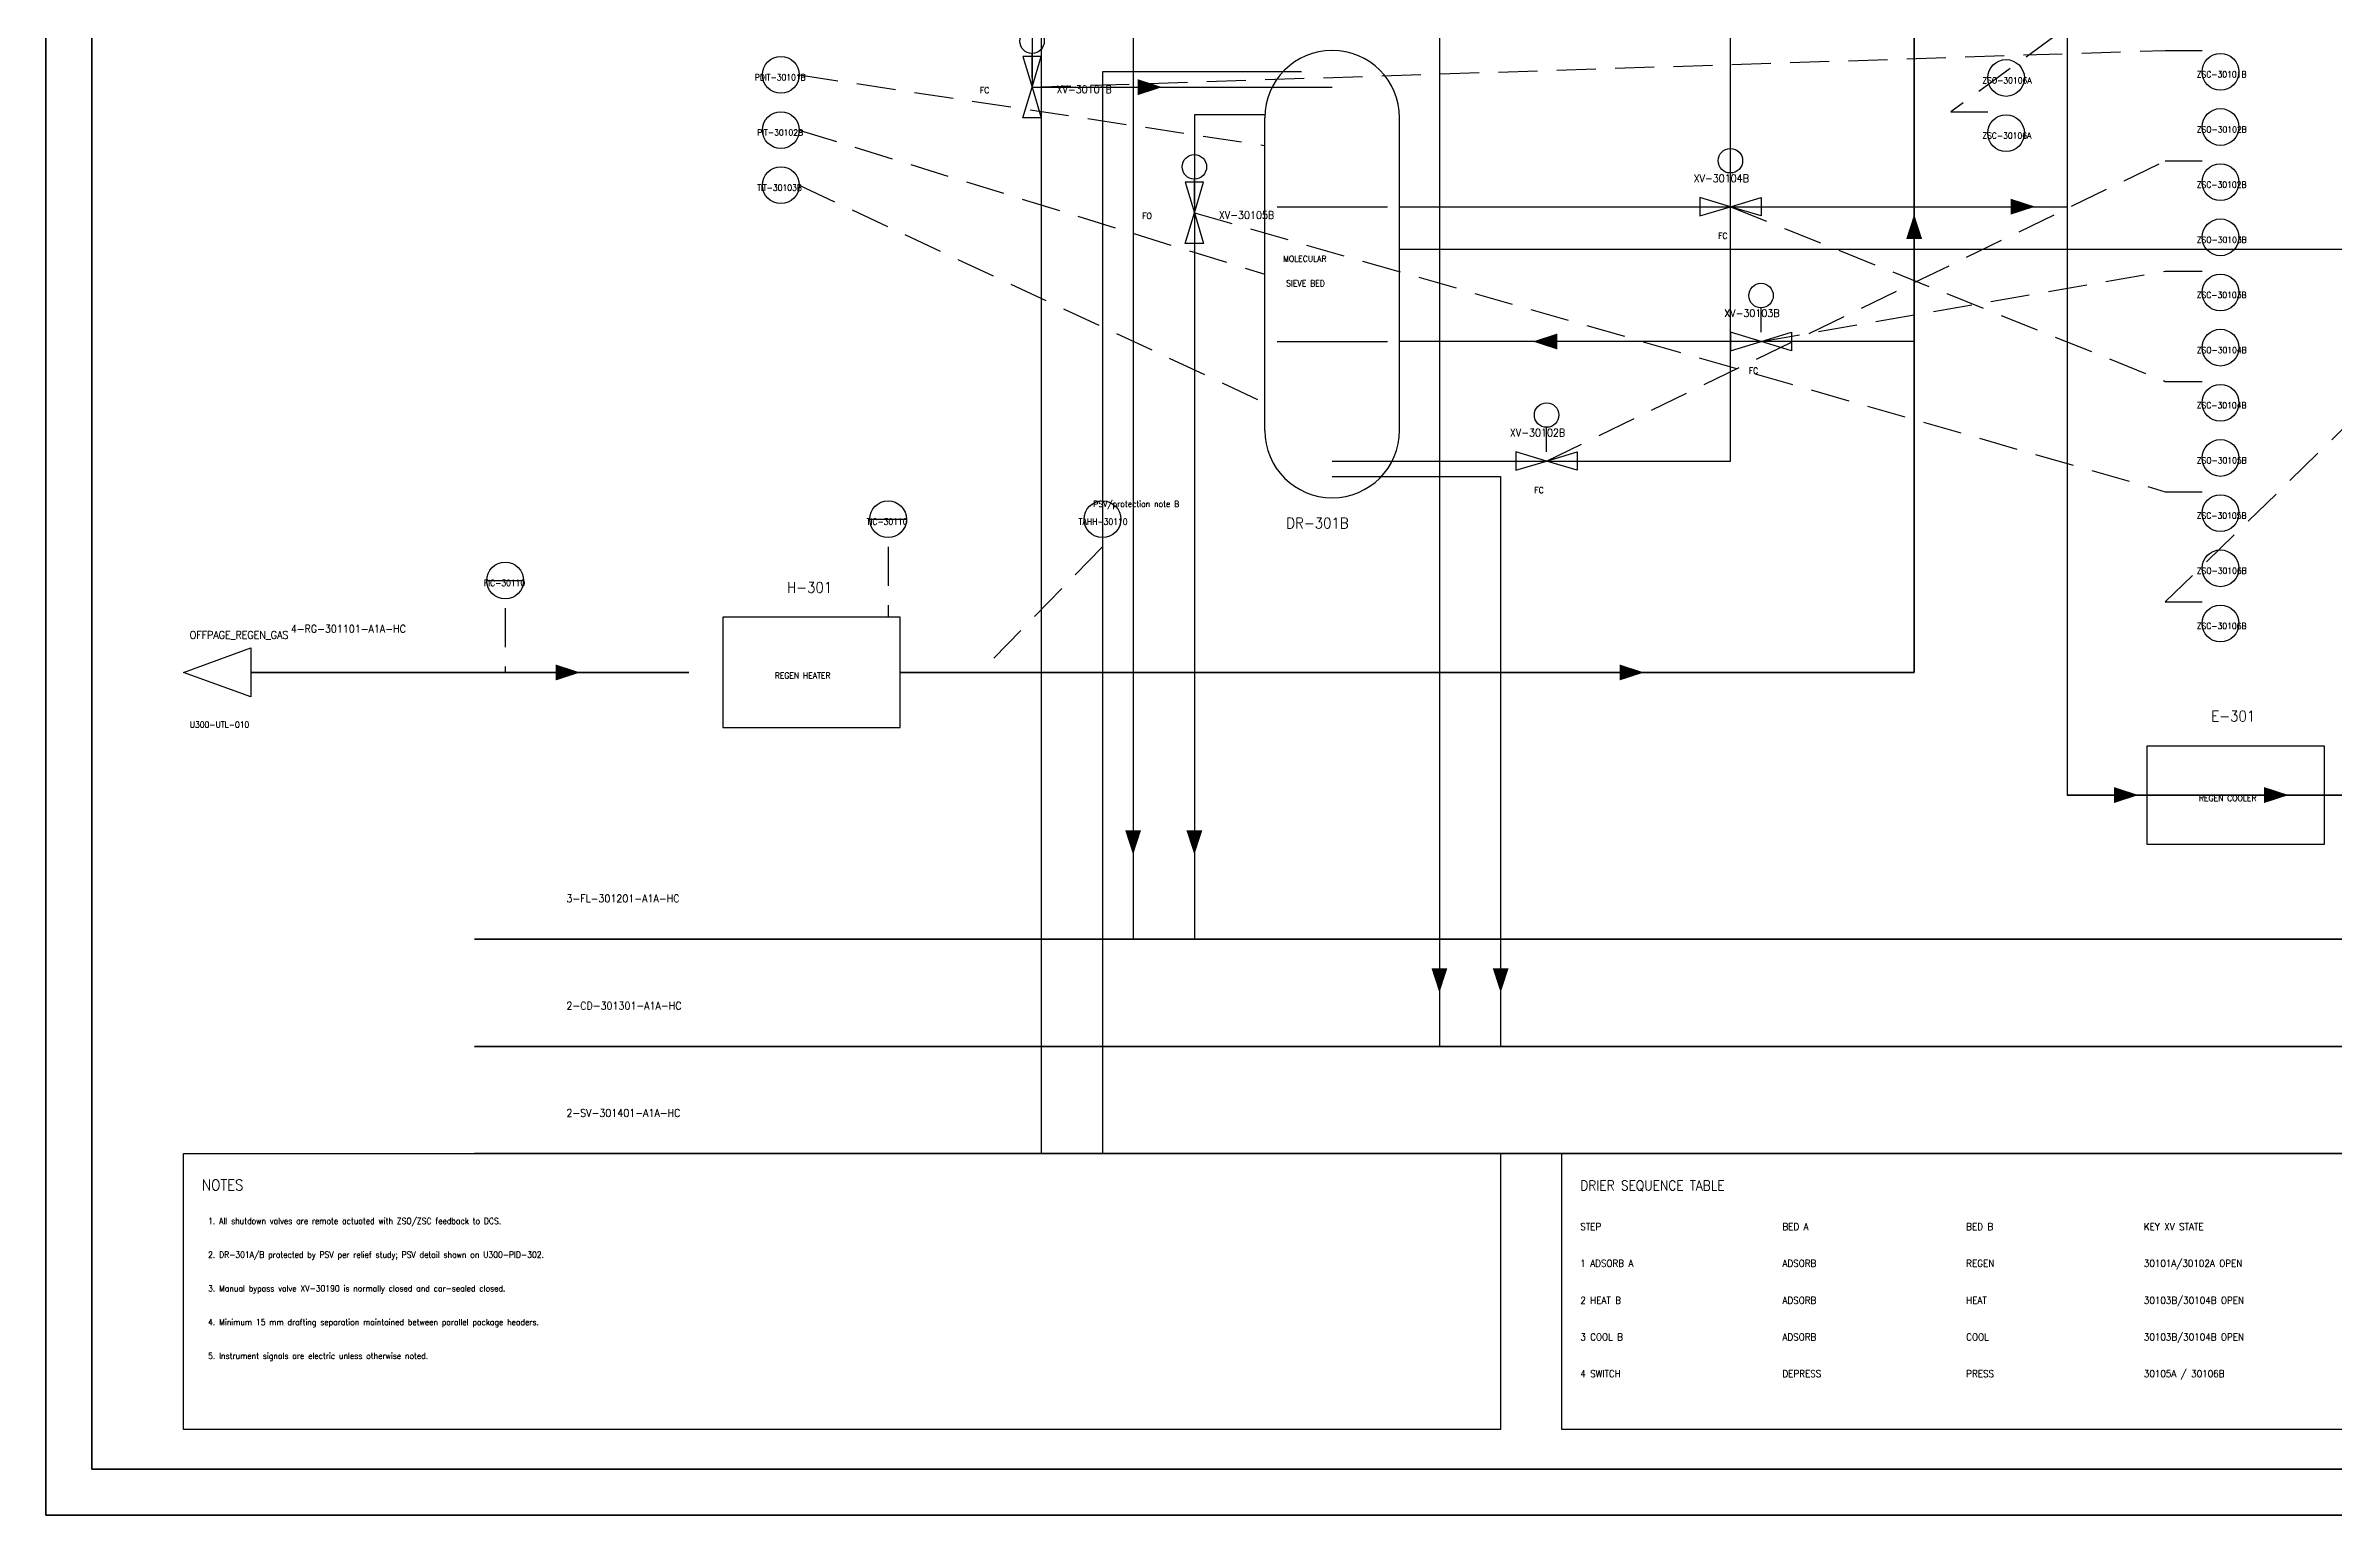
# Model space of a CAD drawing. Header units: metres. Extents: x 10 to 1179, y 10 to 831.
# Drawn here: x 10 to 757, y 10 to 490 of the extents above; entities that cross this region are included whole.
import ezdxf

# ---------------------------------------------------------------- set-up
doc = ezdxf.new("R2010")
doc.units = ezdxf.units.M
doc.linetypes.add('DASHED', pattern=[19.05, 12.7, -6.35])
for name, color, linetype in [('BORDER', 7, 'CONTINUOUS'), ('DRAIN', 7, 'CONTINUOUS'), ('EQUIPMENT', 7, 'CONTINUOUS'), ('FLARE_VENT', 7, 'CONTINUOUS'), ('INSTRUMENT', 7, 'CONTINUOUS'), ('PROCESS', 7, 'CONTINUOUS'), ('REGEN', 7, 'CONTINUOUS'), ('SIGNAL_ELECTRIC', 8, 'CONTINUOUS'), ('TABLE', 8, 'CONTINUOUS'), ('TEXT', 7, 'CONTINUOUS')]:
    doc.layers.add(name, color=color, linetype=linetype)
doc.styles.get("Standard").update_dxf_attribs({"font": 'STANDARD'})

msp = doc.modelspace()

# ---------------------------------------------------------------- linework, layer by layer
at = {"layer": 'BORDER', "lineweight": 35}
for points in [[(10, 10), (1179, 10), (1179, 831), (10, 831), (10, 10)], [(25, 25), (1164, 25), (1164, 816), (25, 816), (25, 25)]]:
    msp.add_lwpolyline(points, dxfattribs=at)
at = {"layer": 'DRAIN', "lineweight": 25}
for points in [[(430, 509), (465, 509), (465, 163)], [(430, 349), (485, 349), (485, 163)]]:
    msp.add_lwpolyline(points, dxfattribs=at)
at = {"layer": 'DRAIN', "lineweight": 35}
msp.add_lwpolyline([(150, 163), (1066, 163)], dxfattribs=at)
at = {"layer": 'DRAIN'}
for points in [[(465, 180.5), (467.6, 188.5), (462.4, 188.5)], [(485, 180.5), (487.6, 188.5), (482.4, 188.5)]]:
    msp.add_solid(points, dxfattribs=at)
at = {"layer": 'EQUIPMENT'}
for p, q in [((408, 364), (408, 466)), ((452, 364), (452, 466)), ((412, 437), (448, 437)), ((412, 393), (448, 393))]:
    msp.add_line(p, q, dxfattribs=at)
for points in [[(231, 267), (289, 267), (289, 303), (231, 303), (231, 267)], [(696, 229), (754, 229), (754, 261), (696, 261), (696, 229)]]:
    msp.add_lwpolyline(points, dxfattribs=at)
for centre, start, end in [((430, 466), 0, 180), ((430, 364), 180, 360)]:
    msp.add_arc(centre, 22, start, end, dxfattribs=at)
at = {"layer": 'FLARE_VENT', "lineweight": 25}
for points in [[(420, 641), (335, 641), (335, 128)], [(408, 627), (365, 627), (365, 198)], [(420, 481), (355, 481), (355, 128)], [(408, 467), (385, 467), (385, 198)]]:
    msp.add_lwpolyline(points, dxfattribs=at)
at = {"layer": 'FLARE_VENT'}
for points in [[(382, 445), (385, 435), (388, 445), (382, 445)], [(382, 425), (385, 435), (388, 425), (382, 425)]]:
    msp.add_lwpolyline(points, dxfattribs=at)
at = {"layer": 'FLARE_VENT', "lineweight": 35}
for points in [[(150, 198), (1066, 198)], [(150, 128), (1066, 128)]]:
    msp.add_lwpolyline(points, dxfattribs=at)
at = {"layer": 'FLARE_VENT'}
for points in [[(365, 225.5), (367.6, 233.5), (362.4, 233.5)], [(385, 225.5), (387.6, 233.5), (382.4, 233.5)]]:
    msp.add_solid(points, dxfattribs=at)
at = {"layer": 'INSTRUMENT'}
for p, q in [((332, 479), (332, 487)), ((385, 438), (385, 446)), ((560, 440), (560, 448)), ((570, 396), (570, 404)), ((500, 357), (500, 365)), ((279, 335), (291, 335)), ((154, 315), (166, 315))]:
    msp.add_line(p, q, dxfattribs=at)
for centre, radius in [((332, 491), 4), ((250, 480), 6), ((720, 481), 6), ((650, 479), 6), ((250, 462), 6), ((650, 461), 6), ((720, 463), 6), ((560, 452), 4), ((250, 444), 6), ((385, 450), 4), ((720, 445), 6), ((720, 427), 6), ((570, 408), 4), ((720, 409), 6), ((720, 391), 6), ((720, 373), 6), ((500, 369), 4), ((720, 355), 6), ((285, 335), 6), ((355, 335), 6), ((720, 337), 6), ((720, 319), 6), ((160, 315), 6), ((720, 301), 6)]:
    msp.add_circle(centre, radius, dxfattribs=at)
at = {"layer": 'PROCESS', "lineweight": 25}
for points in [[(332, 710), (332, 476), (430, 476)], [(430, 354), (560, 354), (560, 675)], [(820, 675), (820, 423), (452, 423)]]:
    msp.add_lwpolyline(points, dxfattribs=at)
at = {"layer": 'PROCESS'}
for points in [[(329, 486), (332, 476), (335, 486), (329, 486)], [(329, 466), (332, 476), (335, 466), (329, 466)], [(490, 351), (500, 354), (490, 357), (490, 351)], [(510, 351), (500, 354), (510, 357), (510, 351)]]:
    msp.add_lwpolyline(points, dxfattribs=at)
msp.add_solid([(374.5, 476), (366.5, 478.6), (366.5, 473.4)], dxfattribs=at)
at = {"layer": 'REGEN', "lineweight": 25}
for points in [[(452, 597), (670, 597), (670, 245)], [(452, 437), (670, 437), (670, 245)], [(620, 393), (452, 393)]]:
    msp.add_lwpolyline(points, dxfattribs=at)
at = {"layer": 'REGEN', "lineweight": 35}
for points in [[(289, 285), (620, 285), (620, 545)], [(77, 285), (220, 285)], [(670, 245), (696, 245), (754, 245), (814, 245), (1066, 245)]]:
    msp.add_lwpolyline(points, dxfattribs=at)
at = {"layer": 'REGEN'}
for points in [[(550, 434), (560, 437), (550, 440), (550, 434)], [(570, 434), (560, 437), (570, 440), (570, 434)], [(560, 390), (570, 393), (560, 396), (560, 390)], [(580, 390), (570, 393), (580, 396), (580, 390)], [(55, 285), (77, 293), (77, 277), (55, 285)]]:
    msp.add_lwpolyline(points, dxfattribs=at)
for points in [[(620, 434.5), (617.4, 426.5), (622.6, 426.5)], [(659.5, 437), (651.5, 439.6), (651.5, 434.4)], [(495.5, 393), (503.5, 390.4), (503.5, 395.6)], [(184.46, 285), (176.46, 287.6), (176.46, 282.4)], [(531.82, 285), (523.82, 287.6), (523.82, 282.4)], [(693.22, 245), (685.22, 247.6), (685.22, 242.4)], [(742.26, 245), (734.26, 247.6), (734.26, 242.4)]]:
    msp.add_solid(points, dxfattribs=at)
at = {"layer": 'SIGNAL_ELECTRIC', "linetype": 'DASHED'}
for points in [[(790, 583), (632, 468), (644, 468)], [(332, 476), (702, 488), (714, 488)], [(256, 480), (408, 457)], [(256, 462), (408, 415)], [(500, 354), (702, 452), (714, 452)], [(256, 444), (408, 373)], [(385, 435), (702, 344), (714, 344)], [(560, 437), (702, 380), (714, 380)], [(820, 423), (702, 308), (714, 308)], [(570, 393), (702, 416), (714, 416)], [(285, 326), (285, 303)], [(355, 326), (315, 285)], [(160, 306), (160, 285)]]:
    msp.add_lwpolyline(points, dxfattribs=at)
at = {"layer": 'TABLE'}
for points in [[(55, 128), (485, 128), (485, 38), (55, 38), (55, 128)], [(505, 128), (825, 128), (825, 38), (505, 38), (505, 128)]]:
    msp.add_lwpolyline(points, dxfattribs=at)

# ---------------------------------------------------------------- texts
at = {"layer": 'TEXT'}
for s, height, p in [('PDIT-30101B', 2, (241.47, 478.2)), ('ZSO-30106A', 2, (642.25, 477.2)), ('ZSC-30101B', 2, (712.25, 479.2)), ('FC', 2, (315, 474)), ('XV-30101B', 2.5, (340, 474)), ('PIT-30102B', 2, (242.25, 460.2)), ('ZSC-30106A', 2, (642.25, 459.2)), ('ZSO-30102B', 2, (712.25, 461.2)), ('TIT-30103B', 2, (242.25, 442.2)), ('XV-30104B', 2.5, (548, 445)), ('ZSC-30102B', 2, (712.25, 443.2)), ('FO', 2, (368, 433)), ('XV-30105B', 2.5, (393, 433)), ('FC', 2, (556, 426.5)), ('ZSO-30103B', 2, (712.25, 425.2)), ('MOLECULAR', 2, (414, 419)), ('SIEVE BED', 2, (415, 411)), ('XV-30103B', 2.5, (558, 401)), ('ZSC-30103B', 2, (712.25, 407.2)), ('ZSO-30104B', 2, (712.25, 389.2)), ('FC', 2, (566, 382.5)), ('ZSC-30104B', 2, (712.25, 371.2)), ('XV-30102B', 2.5, (488, 362)), ('ZSO-30105B', 2, (712.25, 353.2)), ('FC', 2, (496, 343.5)), ('PSV/protection note B', 2, (352, 339)), ('ZSC-30105B', 2, (712.25, 335.2)), ('TIC-30110', 2, (278.02, 333.2)), ('TAHH-30110', 2, (347.25, 333.2)), ('DR-301B', 3.5, (415, 332)), ('FIC-30110', 2, (153.03, 313.2)), ('H-301', 3.5, (252, 311)), ('ZSO-30106B', 2, (712.25, 317.2)), ('4-RG-301101-A1A-HC', 2.5, (90, 298)), ('ZSC-30106B', 2, (712.25, 299.2)), ('OFFPAGE_REGEN_GAS', 2.5, (57, 296)), ('REGEN HEATER', 2, (248, 283)), ('U300-UTL-010', 2, (57, 267)), ('E-301', 3.5, (717, 269)), ('REGEN COOLER', 2, (713, 243)), ('3-FL-301201-A1A-HC', 2.5, (180, 210)), ('2-CD-301301-A1A-HC', 2.5, (180, 175)), ('2-SV-301401-A1A-HC', 2.5, (180, 140)), ('NOTES', 3.5, (61, 116)), ('DRIER SEQUENCE TABLE', 3.2, (511, 116)), ('1. All shutdown valves are remote actuated with ZSO/ZSC feedback to DCS.', 2, (63, 105)), ('STEP', 2.3, (511, 103)), ('BED A', 2.3, (577, 103)), ('BED B', 2.3, (637, 103)), ('KEY XV STATE', 2.3, (695, 103)), ('2. DR-301A/B protected by PSV per relief study; PSV detail shown on U300-PID-302.', 2, (63, 94)), ('1 ADSORB A', 2.3, (511, 91)), ('ADSORB', 2.3, (577, 91)), ('REGEN', 2.3, (637, 91)), ('30101A/30102A OPEN', 2.3, (695, 91)), ('3. Manual bypass valve XV-30190 is normally closed and car-sealed closed.', 2, (63, 83)), ('2 HEAT B', 2.3, (511, 79)), ('ADSORB', 2.3, (577, 79)), ('HEAT', 2.3, (637, 79)), ('30103B/30104B OPEN', 2.3, (695, 79)), ('4. Minimum 15 mm drafting separation maintained between parallel package headers.', 2, (63, 72)), ('3 COOL B', 2.3, (511, 67)), ('ADSORB', 2.3, (577, 67)), ('COOL', 2.3, (637, 67)), ('30103B/30104B OPEN', 2.3, (695, 67)), ('5. Instrument signals are electric unless otherwise noted.', 2, (63, 61)), ('4 SWITCH', 2.3, (511, 55)), ('DEPRESS', 2.3, (577, 55)), ('PRESS', 2.3, (637, 55)), ('30105A / 30106B', 2.3, (695, 55))]:
    msp.add_text(s, height=height, dxfattribs=at).set_placement(p)

doc.saveas('drawing.dxf')
